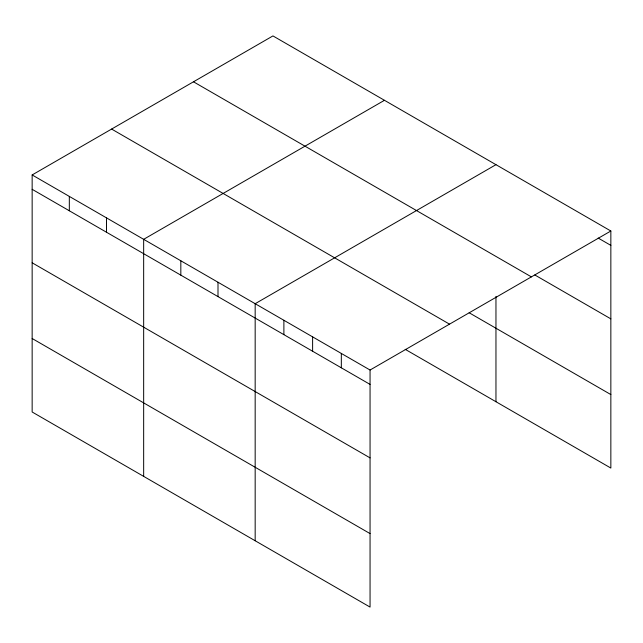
<?xml version="1.0" encoding="UTF-8"?>
<svg xmlns="http://www.w3.org/2000/svg" width="643" height="643" viewBox="0 0 643 643"><rect width="100%" height="100%" fill="white"/><g stroke="black" fill="none" stroke-linecap="round" stroke-linejoin="round"><path stroke-width="0.96" d="M32.15 174.944L370.055 370.03L370.055 607.08L32.15 411.994L32.15 174.944L272.945 35.92L610.85 231.006L610.85 468.056L405.203 349.326M384.458 100.3L143.662 239.325L143.662 476.367M495.962 164.68L255.167 303.705L255.167 540.747M370.055 370.03L610.85 231.006M598.175 238.063L610.85 245.377M534.823 274.963L610.85 318.864M193.487 81.798L531.391 276.884M469.165 312.771L610.85 394.569M111.609 129.066L449.513 324.152M32.15 189.315L370.055 384.401M32.15 262.794L370.055 457.88M32.15 338.507L370.055 533.594M495.962 296.367L495.962 401.73M341.329 353.449L341.329 367.82M312.611 336.868L312.611 351.231M283.885 320.286L283.885 334.649M218.001 282.245L218.001 296.608M180.828 260.785L180.828 275.148M106.489 217.864L106.489 232.227M69.323 196.404L69.323 210.775"/></g></svg>
